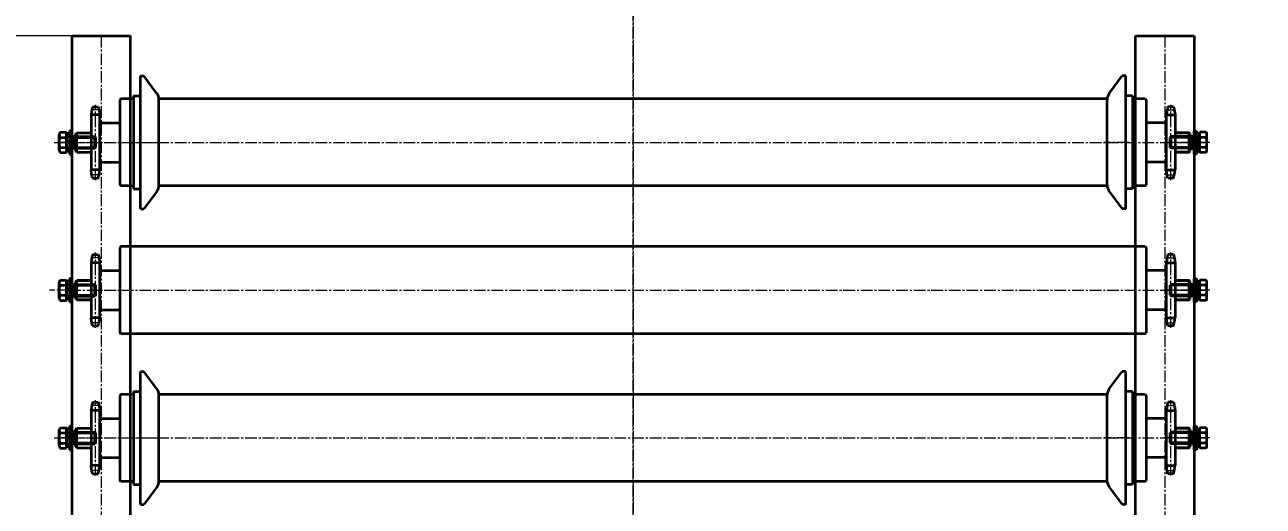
# Model space of a CAD drawing. Header units: millimetres. Extents: x -67280 to 67280, y -47520 to 47520.
# Drawn here: x -47870 to -46603, y -13911 to -13419 of the extents above; entities that cross this region are included whole.
import ezdxf

# ---------------------------------------------------------------- set-up
doc = ezdxf.new("R2010")
doc.units = ezdxf.units.MM
doc.linetypes.add('点画线', pattern=[18, 12, -2, 2, -2])
doc.layers.get('0').update_dxf_attribs({"lineweight": 35})
for name, color, linetype, lineweight in [('EB0', 7, 'Continuous', 35), ('EB0_1', 7, 'Continuous', 35), ('中心线层', 1, '点画线', 18), ('尺寸线层', 4, 'Continuous', 18), ('粗实线层', 7, 'Continuous', 35)]:
    doc.layers.add(name, color=color, linetype=linetype, lineweight=lineweight)
doc.styles.add('标准', font='', dxfattribs={"width": 0.667})
doc.styles.get('标准').set_extended_font_data('宋体')
doc.dimstyles.new('标准', dxfattribs={"dimscale": 160, "dimtxt": 2, "dimasz": 1, "dimexe": 1, "dimexo": 0, "dimgap": 1, "dimtad": 1, "dimdec": 1, "dimdsep": 46, "dimtxsty": '标准', "dimblk": '_CAXARROW', "dimcen": 0, "dimdle": 2, "dimaunit": 1, "dimadec": 0, "dimazin": 2, "dimtfac": 0.707107, "dimtdec": 3, "dimtmove": 0, "dimatfit": 3, "dimfxl": 0, "dimfrac": 2, "dimtolj": 1, "dimarcsym": 0})

# ---------------------------------------------------------------- blocks, each defined once
blk = doc.blocks.new('*X501')
at = {"layer": '尺寸线层', "linetype": 'Continuous', "lineweight": 18}
for points in [[(-51183.3, -8857.3), (-51163.3, -9017.3), (-51203.3, -9017.3)], [(-51183.3, -14032.3), (-51163.3, -13872.3), (-51203.3, -13872.3)]]:
    blk.add_hatch(color=0, dxfattribs=at).paths.add_polyline_path(points, flags=0)
at = {"layer": '尺寸线层', "color": 0}
for p, q in [((-50396.4, -8857.3), (-51343.3, -8857.3)), ((-46008, -14032.3), (-51343.3, -14032.3))]:
    blk.add_line(p, q, dxfattribs=at)
at = {"layer": '尺寸线层', "color": 0, "linetype": 'Continuous', "lineweight": 18}
blk.add_line((-51183.3, -8857.3), (-51183.3, -14032.3), dxfattribs=at)
at = {"layer": '尺寸线层', "color": 0, "insert": (-51503.3, -11444.8), "char_height": 320, "width": 1231.786, "attachment_point": 5, "rotation": 90, "line_spacing_factor": 1.15057, "style": '标准'}
blk.add_mtext('\\T1.1;5175', dxfattribs=at)
blk = doc.blocks.new('_CAXARROW')
blk.add_hatch(color=0).paths.add_polyline_path([(0, 0), (-1, 0.125), (-1, -0.125)], flags=0)
blk = doc.blocks.new('*X1348')
at = {"layer": 'EB0', "linetype": '点画线', "lineweight": 18}
for p, q in [((-545.5, 1104.2), (-554.4, 1104.2)), ((-545.5, 1104.2), (-554.4, 1104.2)), ((-550, 1032.5), (-550, 1109.5)), ((-550, 1032.5), (-550, 1109.5)), ((545.6, 1104.2), (554.5, 1104.2)), ((545.6, 1104.2), (554.5, 1104.2)), ((550, 1032.5), (550, 1109.5)), ((550, 1032.5), (550, 1109.5)), ((-592.1, 1071), (-548.6, 1071)), ((-592.1, 1071), (-548.6, 1071)), ((-575.5, 1071), (-584.6, 1071)), ((-575.5, 1071), (-584.6, 1071)), ((-576.9, 1071), (588.1, 1071)), ((-576.9, 1071), (588.1, 1071)), ((-507, 1071), (-482, 1071)), ((-507, 1071), (-482, 1071)), ((507, 1071), (482, 1071)), ((507, 1071), (482, 1071)), ((590.1, 1071), (546.6, 1071)), ((590.1, 1071), (546.6, 1071)), ((573.5, 1071), (582.6, 1071)), ((573.5, 1071), (582.6, 1071)), ((-545.5, 1037.8), (-554.4, 1037.8)), ((-545.5, 1037.8), (-554.4, 1037.8)), ((545.6, 1037.8), (554.5, 1037.8)), ((545.6, 1037.8), (554.5, 1037.8)), ((-545.5, 953.2), (-554.4, 953.2)), ((-550, 881.5), (-550, 958.5)), ((545.6, 953.2), (554.5, 953.2)), ((550, 881.5), (550, 958.5)), ((-573.5, 920), (-597, 920)), ((-576.9, 920), (588.1, 920)), ((590.1, 920), (546.6, 920)), ((573.5, 920), (582.6, 920)), ((-545.5, 886.8), (-554.4, 886.8)), ((545.6, 886.8), (554.5, 886.8)), ((-545.5, 802.2), (-554.4, 802.2)), ((-550, 730.5), (-550, 807.5)), ((545.6, 802.2), (554.5, 802.2)), ((550, 730.5), (550, 807.5)), ((-592.1, 769), (-548.6, 769)), ((-575.5, 769), (-584.6, 769)), ((-576.9, 769), (588.1, 769)), ((-507, 769), (-482, 769)), ((507, 769), (482, 769)), ((590.1, 769), (546.6, 769)), ((573.5, 769), (582.6, 769)), ((-545.5, 735.8), (-554.4, 735.8)), ((545.6, 735.8), (554.5, 735.8))]:
    blk.add_line(p, q, dxfattribs=at)
at = {"layer": 'EB0'}
for p, q in [((-587.1, 1063.2), (-587.1, 1078.8)), ((-587.1, 1063.2), (-587.1, 1078.8)), ((-586.3, 1081.4), (-579.6, 1081.4)), ((-586.3, 1081.4), (-579.6, 1081.4)), ((-579.6, 1060.6), (-579.6, 1081.4)), ((-579.6, 1060.6), (-579.6, 1081.4)), ((-579.6, 1080.2), (-579.6, 1061.8)), ((-576.5, 1080.2), (-579.6, 1080.2)), ((-579.6, 1080.2), (-579.6, 1061.8)), ((-576.5, 1080.2), (-579.6, 1080.2)), ((-579.6, 1065), (-579.6, 1077)), ((-579.6, 1077), (-550.5, 1077)), ((-579.6, 1065), (-579.6, 1077)), ((-579.6, 1077), (-550.5, 1077)), ((-576.5, 1083), (-576.5, 1059)), ((-574, 1083), (-576.5, 1083)), ((-576.5, 1083), (-576.5, 1059)), ((-574, 1083), (-576.5, 1083)), ((-576.5, 1080.2), (-576.5, 1061.8)), ((-576.5, 1080.2), (-576.5, 1061.8)), ((-574, 1077.5), (-576.5, 1077.5)), ((-574, 1077.5), (-576.5, 1077.5)), ((-574, 1059), (-574, 1083)), ((-574, 1059), (-574, 1083)), ((-570, 1077.1), (-574, 1077.1)), ((-570, 1077.1), (-574, 1077.1)), ((-571.6, 1065), (-571.6, 1077)), ((-571.6, 1065), (-571.6, 1077)), ((-549.6, 1076.1), (-550.5, 1077)), ((-550.5, 1065), (-550.5, 1077)), ((-549.6, 1076.1), (-550.5, 1077)), ((-550.5, 1065), (-550.5, 1077)), ((549.6, 1076.1), (550.5, 1077)), ((549.6, 1076.1), (550.5, 1077)), ((579.6, 1077), (550.5, 1077)), ((550.5, 1065), (550.5, 1077)), ((579.6, 1077), (550.5, 1077)), ((550.5, 1065), (550.5, 1077)), ((570, 1077.1), (574, 1077.1)), ((570, 1077.1), (574, 1077.1)), ((571.6, 1065), (571.6, 1077)), ((571.6, 1065), (571.6, 1077)), ((574, 1059), (574, 1083)), ((574, 1083), (576.5, 1083)), ((574, 1059), (574, 1083)), ((574, 1083), (576.5, 1083)), ((574, 1077.5), (576.5, 1077.5)), ((574, 1077.5), (576.5, 1077.5)), ((576.5, 1083), (576.5, 1059)), ((576.5, 1083), (576.5, 1059)), ((576.5, 1080.2), (576.5, 1061.8)), ((576.5, 1080.2), (579.6, 1080.2)), ((576.5, 1080.2), (576.5, 1061.8)), ((576.5, 1080.2), (579.6, 1080.2)), ((579.6, 1060.6), (579.6, 1081.4)), ((586.3, 1081.4), (579.6, 1081.4)), ((579.6, 1060.6), (579.6, 1081.4)), ((586.3, 1081.4), (579.6, 1081.4)), ((579.6, 1080.2), (579.6, 1061.8)), ((579.6, 1080.2), (579.6, 1061.8)), ((579.6, 1065), (579.6, 1077)), ((579.6, 1065), (579.6, 1077)), ((587.1, 1063.2), (587.1, 1078.8)), ((587.1, 1063.2), (587.1, 1078.8)), ((-586.3, 1076.2), (-579.6, 1076.2)), ((-586.3, 1076.2), (-579.6, 1076.2)), ((-586.3, 1065.8), (-579.6, 1065.8)), ((-586.3, 1065.8), (-579.6, 1065.8)), ((-576.5, 1071.8), (-579.6, 1072.6)), ((-576.5, 1071.8), (-579.6, 1072.6)), ((-576.9, 1070.3), (-579.6, 1071)), ((-576.9, 1070.3), (-579.6, 1071)), ((-579.6, 1065), (-550.5, 1065)), ((-579.6, 1065), (-550.5, 1065)), ((-576.5, 1070.2), (-576.9, 1070.3)), ((-576.5, 1070.2), (-576.9, 1070.3)), ((-576.5, 1064.5), (-574, 1064.5)), ((-576.5, 1064.5), (-574, 1064.5)), ((-570, 1064.9), (-574, 1064.9)), ((-570, 1064.9), (-574, 1064.9)), ((-571.6, 1076.1), (-549.6, 1076.1)), ((-571.6, 1076.1), (-549.6, 1076.1)), ((-571.6, 1065.9), (-549.6, 1065.9)), ((-571.6, 1065.9), (-549.6, 1065.9)), ((-549.6, 1065.9), (-550.5, 1065)), ((-549.6, 1065.9), (-550.5, 1065)), ((-549.6, 1065.9), (-549.6, 1076.1)), ((-549.6, 1065.9), (-549.6, 1076.1)), ((549.6, 1065.9), (549.6, 1076.1)), ((571.6, 1076.1), (549.6, 1076.1)), ((549.6, 1065.9), (549.6, 1076.1)), ((571.6, 1076.1), (549.6, 1076.1)), ((549.6, 1065.9), (550.5, 1065)), ((571.6, 1065.9), (549.6, 1065.9)), ((549.6, 1065.9), (550.5, 1065)), ((571.6, 1065.9), (549.6, 1065.9)), ((579.6, 1065), (550.5, 1065)), ((579.6, 1065), (550.5, 1065)), ((570, 1064.9), (574, 1064.9)), ((570, 1064.9), (574, 1064.9)), ((576.5, 1064.5), (574, 1064.5)), ((576.5, 1064.5), (574, 1064.5)), ((576.5, 1071.8), (579.6, 1072.6)), ((576.5, 1071.8), (579.6, 1072.6)), ((576.5, 1070.2), (576.9, 1070.3)), ((576.5, 1070.2), (576.9, 1070.3)), ((576.9, 1070.3), (579.6, 1071)), ((576.9, 1070.3), (579.6, 1071)), ((586.3, 1076.2), (579.6, 1076.2)), ((586.3, 1076.2), (579.6, 1076.2)), ((586.3, 1065.8), (579.6, 1065.8)), ((586.3, 1065.8), (579.6, 1065.8)), ((-586.3, 1060.6), (-579.6, 1060.6)), ((-586.3, 1060.6), (-579.6, 1060.6)), ((-576.5, 1061.8), (-579.6, 1061.8)), ((-576.5, 1061.8), (-579.6, 1061.8)), ((-576.5, 1059), (-574, 1059)), ((-576.5, 1059), (-574, 1059)), ((576.5, 1059), (574, 1059)), ((576.5, 1059), (574, 1059)), ((576.5, 1061.8), (579.6, 1061.8)), ((576.5, 1061.8), (579.6, 1061.8)), ((586.3, 1060.6), (579.6, 1060.6)), ((586.3, 1060.6), (579.6, 1060.6)), ((-587.1, 912.2), (-587.1, 927.8)), ((-586.3, 930.4), (-579.6, 930.4)), ((-586.3, 925.2), (-579.6, 925.2)), ((-579.6, 909.6), (-579.6, 930.4)), ((-579.6, 929.2), (-579.6, 910.8)), ((-576.5, 929.2), (-579.6, 929.2)), ((-579.6, 914), (-579.6, 926)), ((-579.6, 926), (-550.5, 926)), ((-576.5, 932), (-576.5, 908)), ((-574, 932), (-576.5, 932)), ((-576.5, 929.2), (-576.5, 910.8)), ((-574, 926.5), (-576.5, 926.5)), ((-574, 908), (-574, 932)), ((-571.6, 914), (-571.6, 926)), ((-571.6, 925.1), (-549.6, 925.1)), ((-549.6, 925.1), (-550.5, 926)), ((-550.5, 914), (-550.5, 926)), ((-549.6, 914.9), (-549.6, 925.1)), ((549.6, 925.1), (550.5, 926)), ((549.6, 914.9), (549.6, 925.1)), ((571.6, 925.1), (549.6, 925.1)), ((579.6, 926), (550.5, 926)), ((550.5, 914), (550.5, 926)), ((571.6, 914), (571.6, 926)), ((574, 908), (574, 932)), ((574, 932), (576.5, 932)), ((574, 926.5), (576.5, 926.5)), ((576.5, 932), (576.5, 908)), ((576.5, 929.2), (576.5, 910.8)), ((576.5, 929.2), (579.6, 929.2)), ((579.6, 909.6), (579.6, 930.4)), ((586.3, 930.4), (579.6, 930.4)), ((579.6, 929.2), (579.6, 910.8)), ((579.6, 914), (579.6, 926)), ((586.3, 925.2), (579.6, 925.2)), ((587.1, 912.2), (587.1, 927.8)), ((-586.3, 914.8), (-579.6, 914.8)), ((-576.5, 920.8), (-579.6, 921.6)), ((-576.9, 919.3), (-579.6, 920)), ((-579.6, 914), (-550.5, 914)), ((-576.5, 919.2), (-576.9, 919.3)), ((-576.5, 913.5), (-574, 913.5)), ((-571.6, 914.9), (-549.6, 914.9)), ((-549.6, 914.9), (-550.5, 914)), ((549.6, 914.9), (550.5, 914)), ((571.6, 914.9), (549.6, 914.9)), ((579.6, 914), (550.5, 914)), ((576.5, 913.5), (574, 913.5)), ((576.5, 920.8), (579.6, 921.6)), ((576.5, 919.2), (576.9, 919.3)), ((576.9, 919.3), (579.6, 920)), ((586.3, 914.8), (579.6, 914.8)), ((-586.3, 909.6), (-579.6, 909.6)), ((-576.5, 910.8), (-579.6, 910.8)), ((-576.5, 908), (-574, 908)), ((576.5, 908), (574, 908)), ((576.5, 910.8), (579.6, 910.8)), ((586.3, 909.6), (579.6, 909.6)), ((-587.1, 761.2), (-587.1, 776.8)), ((-586.3, 779.4), (-579.6, 779.4)), ((-586.3, 774.2), (-579.6, 774.2)), ((-579.6, 758.6), (-579.6, 779.4)), ((-579.6, 778.2), (-579.6, 759.8)), ((-576.5, 778.2), (-579.6, 778.2)), ((-579.6, 763), (-579.6, 775)), ((-579.6, 775), (-550.5, 775)), ((-576.5, 781), (-576.5, 757)), ((-574, 781), (-576.5, 781)), ((-576.5, 778.2), (-576.5, 759.8)), ((-574, 775.5), (-576.5, 775.5)), ((-574, 757), (-574, 781)), ((-570, 775.1), (-574, 775.1)), ((-571.6, 763), (-571.6, 775)), ((-571.6, 774.1), (-549.6, 774.1)), ((-549.6, 774.1), (-550.5, 775)), ((-550.5, 763), (-550.5, 775)), ((-549.6, 763.9), (-549.6, 774.1)), ((549.6, 774.1), (550.5, 775)), ((549.6, 763.9), (549.6, 774.1)), ((571.6, 774.1), (549.6, 774.1)), ((579.6, 775), (550.5, 775)), ((550.5, 763), (550.5, 775)), ((570, 775.1), (574, 775.1)), ((571.6, 763), (571.6, 775)), ((574, 757), (574, 781)), ((574, 781), (576.5, 781)), ((574, 775.5), (576.5, 775.5)), ((576.5, 781), (576.5, 757)), ((576.5, 778.2), (576.5, 759.8)), ((576.5, 778.2), (579.6, 778.2)), ((579.6, 758.6), (579.6, 779.4)), ((586.3, 779.4), (579.6, 779.4)), ((579.6, 778.2), (579.6, 759.8)), ((579.6, 763), (579.6, 775)), ((586.3, 774.2), (579.6, 774.2)), ((587.1, 761.2), (587.1, 776.8)), ((-586.3, 763.8), (-579.6, 763.8)), ((-576.5, 769.8), (-579.6, 770.6)), ((-576.9, 768.3), (-579.6, 769)), ((-579.6, 763), (-550.5, 763)), ((-576.5, 768.2), (-576.9, 768.3)), ((-576.5, 762.5), (-574, 762.5)), ((-570, 762.9), (-574, 762.9)), ((-571.6, 763.9), (-549.6, 763.9)), ((-549.6, 763.9), (-550.5, 763)), ((549.6, 763.9), (550.5, 763)), ((571.6, 763.9), (549.6, 763.9)), ((579.6, 763), (550.5, 763)), ((570, 762.9), (574, 762.9)), ((576.5, 762.5), (574, 762.5)), ((576.5, 769.8), (579.6, 770.6)), ((576.5, 768.2), (576.9, 768.3)), ((576.9, 768.3), (579.6, 769)), ((586.3, 763.8), (579.6, 763.8)), ((-586.3, 758.6), (-579.6, 758.6)), ((-576.5, 759.8), (-579.6, 759.8)), ((-576.5, 757), (-574, 757)), ((576.5, 757), (574, 757)), ((576.5, 759.8), (579.6, 759.8)), ((586.3, 758.6), (579.6, 758.6))]:
    blk.add_line(p, q, dxfattribs=at)
at = {"layer": 'EB0', "linetype": 'Continuous', "lineweight": 18}
for p, q in [((-576.5, 1079), (-574, 1081.5)), ((-576.5, 1079), (-574, 1081.5)), ((574, 1081.3), (575.7, 1083)), ((574, 1081.3), (575.7, 1083)), ((574.4, 1077.5), (576.5, 1079.6)), ((574.4, 1077.5), (576.5, 1079.6)), ((-576.5, 1062), (-574, 1064.5)), ((-576.5, 1062), (-574, 1064.5)), ((-575.3, 1059), (-574, 1060.3)), ((-575.3, 1059), (-574, 1060.3)), ((574, 1060.1), (576.5, 1062.6)), ((574, 1060.1), (576.5, 1062.6)), ((-574, 930.2), (-576.5, 927.7)), ((574, 930.2), (576.5, 927.7)), ((-574, 913.2), (-576.5, 910.7)), ((574, 913.2), (576.5, 910.7)), ((-574, 909), (-575, 908)), ((574, 909), (575, 908)), ((-576.5, 777), (-574, 779.5)), ((574, 779.3), (575.7, 781)), ((574.4, 775.5), (576.5, 777.6)), ((-576.5, 760), (-574, 762.5)), ((574, 758.1), (576.5, 760.6)), ((-575.3, 757), (-574, 758.3))]:
    blk.add_line(p, q, dxfattribs=at)
at = {"layer": 'EB0', "color": 1, "linetype": '点画线', "lineweight": 18}
for p, q in [((-573, 1071), (-581.5, 1071)), ((-573, 1071), (-581.5, 1071)), ((571, 1071), (579.5, 1071)), ((571, 1071), (579.5, 1071)), ((-571, 920), (-579.5, 920)), ((571, 920), (579.5, 920)), ((-573, 769), (-581.5, 769)), ((571, 769), (579.5, 769))]:
    blk.add_line(p, q, dxfattribs=at)
at = {"layer": 'EB0'}
for centre, radius, start, end in [((-582.3, 1078.8), 4.79, 147.1328, 212.8672), ((-582.3, 1078.8), 4.79, 147.1328, 212.8672), ((582.3, 1078.8), 4.79, 327.1328, 32.8672), ((582.3, 1078.8), 4.79, 327.1328, 32.8672), ((-569.1, 1071), 18, 163.2213, 196.7787), ((-569.1, 1071), 18, 163.2213, 196.7787), ((-582.3, 1063.2), 4.79, 147.1328, 212.8672), ((-582.3, 1063.2), 4.79, 147.1328, 212.8672), ((569.1, 1071), 18, 343.2213, 16.7787), ((569.1, 1071), 18, 343.2213, 16.7787), ((582.3, 1063.2), 4.79, 327.1328, 32.8672), ((582.3, 1063.2), 4.79, 327.1328, 32.8672), ((-582.3, 927.8), 4.79, 147.1328, 212.8672), ((-569.1, 920), 18, 163.2213, 196.7787), ((582.3, 927.8), 4.79, 327.1328, 32.8672), ((569.1, 920), 18, 343.2213, 16.7787), ((-582.3, 912.2), 4.79, 147.1328, 212.8672), ((582.3, 912.2), 4.79, 327.1328, 32.8672), ((-582.3, 776.8), 4.79, 147.1328, 212.8672), ((-569.1, 769), 18, 163.2213, 196.7787), ((582.3, 776.8), 4.79, 327.1328, 32.8672), ((569.1, 769), 18, 343.2213, 16.7787), ((-582.3, 761.2), 4.79, 147.1328, 212.8672), ((582.3, 761.2), 4.79, 327.1328, 32.8672)]:
    blk.add_arc(centre, radius, start, end, dxfattribs=at)
at = {"layer": 'EB0_1'}
for p, q in [((-574, 1180), (-574, -1470)), ((-574, 1180), (-514, 1180)), ((-514, -1470), (-514, 1180)), ((514, -1470), (514, 1180)), ((514, 1180), (574, 1180)), ((574, 1180), (574, -1470))]:
    blk.add_line(p, q, dxfattribs=at)
at = {"layer": 'EB0_1', "linetype": 'Continuous', "lineweight": 35}
for p, q in [((554.5, 1061), (569, 1061)), ((554.5, 1061), (569, 1061)), ((554.5, 759), (569, 759))]:
    blk.add_line(p, q, dxfattribs=at)
at = {"layer": '中心线层'}
blk.add_line((0, 1280), (0, -1473), dxfattribs=at)
at = {"layer": '中心线层', "linetype": '点画线', "lineweight": 18}
for p, q in [((-544, 1180), (-544, -1470)), ((544, 1180), (544, -1470))]:
    blk.add_line(p, q, dxfattribs=at)
at = {"layer": '粗实线层', "linetype": 'Continuous', "lineweight": 35}
for p, q in [((-504, 1139), (-500.3, 1139)), ((-504, 1003), (-504, 1139)), ((-504, 1139), (-500.3, 1139)), ((-504, 1003), (-504, 1139)), ((-487.1, 1121.2), (-500.3, 1139)), ((-487.1, 1121.2), (-500.3, 1139)), ((487.1, 1121.2), (500.3, 1139)), ((487.1, 1121.2), (500.3, 1139)), ((504, 1139), (500.3, 1139)), ((504, 1139), (500.3, 1139)), ((504, 1003), (504, 1139)), ((504, 1003), (504, 1139)), ((-524, 1115.5), (-525, 1114.5)), ((-524, 1115.5), (-525, 1114.5)), ((-511, 1115.5), (-524, 1115.5)), ((-511, 1115.5), (-524, 1115.5)), ((-511, 1118.5), (-504, 1118.5)), ((-511, 1118.5), (-511, 1023.5)), ((-511, 1118.5), (-504, 1118.5)), ((-511, 1118.5), (-511, 1023.5)), ((485, 1115.5), (-485, 1115.5)), ((485, 1115.5), (-485, 1115.5)), ((511, 1118.5), (504, 1118.5)), ((511, 1118.5), (504, 1118.5)), ((511, 1118.5), (511, 1023.5)), ((511, 1118.5), (511, 1023.5)), ((524, 1115.5), (511, 1115.5)), ((524, 1115.5), (511, 1115.5)), ((524, 1115.5), (525, 1114.5)), ((524, 1115.5), (525, 1114.5)), ((-552.9, 1107.5), (-547.1, 1107.5)), ((-552.9, 1107.5), (-547.1, 1107.5)), ((-525, 1114.5), (-525, 1027.5)), ((-525, 1114.5), (-525, 1027.5)), ((-485, 1027.3), (-485, 1114.7)), ((-485, 1027.3), (-485, 1114.7)), ((485, 1027.3), (485, 1114.7)), ((485, 1027.3), (485, 1114.7)), ((525, 1114.5), (525, 1027.5)), ((525, 1114.5), (525, 1027.5)), ((552.9, 1107.5), (547.1, 1107.5)), ((552.9, 1107.5), (547.1, 1107.5)), ((-545.5, 1099.1), (-554.4, 1099.1)), ((-554.4, 1099.1), (-554.4, 1042.9)), ((-545.5, 1099.1), (-554.4, 1099.1)), ((-554.4, 1099.1), (-554.4, 1042.9)), ((-545.5, 1042.9), (-545.5, 1099.1)), ((-545.5, 1042.9), (-545.5, 1099.1)), ((-545.5, 1091), (-525, 1091)), ((-545.5, 1091), (-525, 1091)), ((545.6, 1091), (525, 1091)), ((545.6, 1091), (525, 1091)), ((545.6, 1099.1), (554.5, 1099.1)), ((545.6, 1042.9), (545.6, 1099.1)), ((545.6, 1099.1), (554.5, 1099.1)), ((545.6, 1042.9), (545.6, 1099.1)), ((554.5, 1099.1), (554.5, 1042.9)), ((554.5, 1099.1), (554.5, 1042.9)), ((-570, 1080), (-569, 1081)), ((-570, 1080), (-569, 1081)), ((-570, 1062), (-570, 1080)), ((-570, 1062), (-570, 1080)), ((-569, 1061), (-569, 1081)), ((-569, 1081), (-554.4, 1081)), ((-569, 1061), (-569, 1081)), ((-569, 1081), (-554.4, 1081)), ((554.5, 1081), (569, 1081)), ((569, 1081), (554.5, 1081)), ((554.5, 1081), (569, 1081)), ((569, 1081), (554.5, 1081)), ((570, 1080), (569, 1081)), ((569, 1061), (569, 1081)), ((570, 1080), (569, 1081)), ((569, 1061), (569, 1081)), ((570, 1062), (570, 1080)), ((570, 1062), (570, 1080)), ((-569, 1061), (-570, 1062)), ((-569, 1061), (-570, 1062)), ((-569, 1061), (-554.4, 1061)), ((-569, 1061), (-554.4, 1061)), ((569, 1061), (554.5, 1061)), ((569, 1061), (554.5, 1061)), ((569, 1061), (570, 1062)), ((569, 1061), (570, 1062)), ((-545.5, 1042.9), (-554.4, 1042.9)), ((-545.5, 1042.9), (-554.4, 1042.9)), ((-545.5, 1051), (-525, 1051)), ((-545.5, 1051), (-525, 1051)), ((545.6, 1051), (525, 1051)), ((545.6, 1051), (525, 1051)), ((545.6, 1042.9), (554.5, 1042.9)), ((545.6, 1042.9), (554.5, 1042.9)), ((-552.9, 1034.5), (-547.1, 1034.5)), ((-552.9, 1034.5), (-547.1, 1034.5)), ((-524, 1026.5), (-525, 1027.5)), ((-524, 1026.5), (-525, 1027.5)), ((-511, 1026.5), (-524, 1026.5)), ((-511, 1026.5), (-524, 1026.5)), ((485, 1026.5), (-485, 1026.5)), ((485, 1026.5), (-485, 1026.5)), ((524, 1026.5), (511, 1026.5)), ((524, 1026.5), (511, 1026.5)), ((524, 1026.5), (525, 1027.5)), ((524, 1026.5), (525, 1027.5)), ((552.9, 1034.5), (547.1, 1034.5)), ((552.9, 1034.5), (547.1, 1034.5)), ((-511, 1023.5), (-504, 1023.5)), ((-511, 1023.5), (-504, 1023.5)), ((-487.1, 1020.8), (-500.3, 1003)), ((-487.1, 1020.8), (-500.3, 1003)), ((487.1, 1020.8), (500.3, 1003)), ((487.1, 1020.8), (500.3, 1003)), ((511, 1023.5), (504, 1023.5)), ((511, 1023.5), (504, 1023.5)), ((-504, 1003), (-500.3, 1003)), ((-504, 1003), (-500.3, 1003)), ((504, 1003), (500.3, 1003)), ((504, 1003), (500.3, 1003)), ((-524, 964.5), (-525, 963.5)), ((-525, 963.5), (-525, 876.5)), ((524, 964.5), (-524, 964.5)), ((524, 964.5), (525, 963.5)), ((525, 963.5), (525, 876.5)), ((-552.9, 956.5), (-547.1, 956.5)), ((552.9, 956.5), (547.1, 956.5)), ((-554.4, 948.1), (-554.4, 891.9)), ((-545.5, 948.1), (-554.4, 948.1)), ((-545.5, 891.9), (-545.5, 948.1)), ((-545.5, 940), (-525, 940)), ((545.6, 940), (525, 940)), ((545.6, 948.1), (554.5, 948.1)), ((545.6, 891.9), (545.6, 948.1)), ((554.5, 948.1), (554.5, 891.9)), ((-570, 929), (-569, 930)), ((-570, 911), (-570, 929)), ((-569, 910), (-569, 930)), ((-554.4, 930), (-569, 930)), ((-569, 930), (-554.4, 930)), ((554.5, 930), (569, 930)), ((569, 930), (554.5, 930)), ((570, 929), (569, 930)), ((569, 910), (569, 930)), ((570, 911), (570, 929)), ((-569, 910), (-570, 911)), ((-554.4, 910), (-569, 910)), ((-569, 910), (-554.4, 910)), ((-545.5, 900), (-525, 900)), ((545.6, 900), (525, 900)), ((554.5, 910), (569, 910)), ((569, 910), (554.5, 910)), ((569, 910), (570, 911)), ((-545.5, 891.9), (-554.4, 891.9)), ((545.6, 891.9), (554.5, 891.9)), ((-552.9, 883.5), (-547.1, 883.5)), ((-524, 875.5), (-525, 876.5)), ((524, 875.5), (-524, 875.5)), ((524, 875.5), (525, 876.5)), ((552.9, 883.5), (547.1, 883.5)), ((-504, 837), (-500.3, 837)), ((-504, 701), (-504, 837)), ((-487.1, 819.2), (-500.3, 837)), ((487.1, 819.2), (500.3, 837)), ((504, 837), (500.3, 837)), ((504, 701), (504, 837)), ((-524, 813.5), (-525, 812.5)), ((-525, 812.5), (-525, 725.5)), ((-511, 813.5), (-524, 813.5)), ((-511, 816.5), (-504, 816.5)), ((-511, 816.5), (-511, 721.5)), ((485, 813.5), (-485, 813.5)), ((-485, 725.3), (-485, 812.7)), ((485, 725.3), (485, 812.7)), ((511, 816.5), (504, 816.5)), ((511, 816.5), (511, 721.5)), ((524, 813.5), (511, 813.5)), ((524, 813.5), (525, 812.5)), ((525, 812.5), (525, 725.5)), ((-552.9, 805.5), (-547.1, 805.5)), ((552.9, 805.5), (547.1, 805.5)), ((-545.5, 797.1), (-554.4, 797.1)), ((-554.4, 797.1), (-554.4, 740.9)), ((-545.5, 740.9), (-545.5, 797.1)), ((-545.5, 789), (-525, 789)), ((545.6, 789), (525, 789)), ((545.6, 797.1), (554.5, 797.1)), ((545.6, 740.9), (545.6, 797.1)), ((554.5, 797.1), (554.5, 740.9)), ((-570, 778), (-569, 779)), ((-570, 760), (-570, 778)), ((-569, 759), (-569, 779)), ((-569, 779), (-554.4, 779)), ((554.5, 779), (569, 779)), ((569, 779), (554.5, 779)), ((570, 778), (569, 779)), ((569, 759), (569, 779)), ((570, 760), (570, 778)), ((-569, 759), (-570, 760)), ((-569, 759), (-554.4, 759)), ((-545.5, 749), (-525, 749)), ((545.6, 749), (525, 749)), ((569, 759), (554.5, 759)), ((569, 759), (570, 760)), ((-545.5, 740.9), (-554.4, 740.9)), ((545.6, 740.9), (554.5, 740.9)), ((-552.9, 732.5), (-547.1, 732.5)), ((-524, 724.5), (-525, 725.5)), ((-511, 724.5), (-524, 724.5)), ((485, 724.5), (-485, 724.5)), ((524, 724.5), (511, 724.5)), ((524, 724.5), (525, 725.5)), ((552.9, 732.5), (547.1, 732.5)), ((-511, 721.5), (-504, 721.5)), ((-487.1, 718.8), (-500.3, 701)), ((487.1, 718.8), (500.3, 701)), ((511, 721.5), (504, 721.5)), ((-504, 701), (-500.3, 701)), ((504, 701), (500.3, 701))]:
    blk.add_line(p, q, dxfattribs=at)
for centre, start, end in [((-496, 1114.7), 0, 36.4128), ((-496, 1114.7), 0, 36.4128), ((496, 1114.7), 143.5872, 180), ((496, 1114.7), 143.5872, 180), ((-496, 1027.3), 323.5872, 0), ((-496, 1027.3), 323.5872, 0), ((496, 1027.3), 180, 216.4128), ((496, 1027.3), 180, 216.4128), ((-496, 812.7), 0, 36.4128), ((496, 812.7), 143.5872, 180), ((-496, 725.3), 323.5872, 0), ((496, 725.3), 180, 216.4128)]:
    blk.add_arc(centre, 11, start, end, dxfattribs=at)
for points, knots in [([(-552.9, 1107.5), (-553.2, 1106.4), (-553.9, 1103.6), (-554.2, 1100.8), (-554.4, 1099.1)], [0, 0, 0, 0, 3646.358302, 9112.911476, 9112.911476, 9112.911476, 9112.911476]), ([(-552.9, 1107.5), (-553.2, 1106.4), (-553.9, 1103.6), (-554.2, 1100.8), (-554.4, 1099.1)], [0, 0, 0, 0, 3646.358302, 9112.911476, 9112.911476, 9112.911476, 9112.911476]), ([(-547.1, 1107.5), (-546.8, 1106.4), (-546.1, 1103.6), (-545.8, 1100.8), (-545.5, 1099.1)], [0, 0, 0, 0, 3632.232901, 9077.609534, 9077.609534, 9077.609534, 9077.609534]), ([(-547.1, 1107.5), (-546.8, 1106.4), (-546.1, 1103.6), (-545.8, 1100.8), (-545.5, 1099.1)], [0, 0, 0, 0, 3632.232901, 9077.609534, 9077.609534, 9077.609534, 9077.609534]), ([(547.1, 1107.5), (546.8, 1106.4), (546.1, 1103.6), (545.8, 1100.8), (545.6, 1099.1)], [0, 0, 0, 0, 2379.434315, 5946.638394, 5946.638394, 5946.638394, 5946.638394]), ([(547.1, 1107.5), (546.8, 1106.4), (546.1, 1103.6), (545.8, 1100.8), (545.6, 1099.1)], [0, 0, 0, 0, 2379.434315, 5946.638394, 5946.638394, 5946.638394, 5946.638394]), ([(552.9, 1107.5), (553.2, 1106.4), (553.9, 1103.6), (554.2, 1100.8), (554.5, 1099.1)], [0, 0, 0, 0, 2378.736688, 5944.894898, 5944.894898, 5944.894898, 5944.894898]), ([(552.9, 1107.5), (553.2, 1106.4), (553.9, 1103.6), (554.2, 1100.8), (554.5, 1099.1)], [0, 0, 0, 0, 2378.736688, 5944.894898, 5944.894898, 5944.894898, 5944.894898]), ([(-552.9, 1034.5), (-553.2, 1035.6), (-553.9, 1038.4), (-554.2, 1041.2), (-554.4, 1042.9)], [0, 0, 0, 0, 3491.009096, 8724.665603, 8724.665603, 8724.665603, 8724.665603]), ([(-552.9, 1034.5), (-553.2, 1035.6), (-553.9, 1038.4), (-554.2, 1041.2), (-554.4, 1042.9)], [0, 0, 0, 0, 3491.009096, 8724.665603, 8724.665603, 8724.665603, 8724.665603]), ([(-547.1, 1034.5), (-546.8, 1035.6), (-546.1, 1038.4), (-545.8, 1041.2), (-545.5, 1042.9)], [0, 0, 0, 0, 3476.710675, 8688.931254, 8688.931254, 8688.931254, 8688.931254]), ([(-547.1, 1034.5), (-546.8, 1035.6), (-546.1, 1038.4), (-545.8, 1041.2), (-545.5, 1042.9)], [0, 0, 0, 0, 3476.710675, 8688.931254, 8688.931254, 8688.931254, 8688.931254]), ([(547.1, 1034.5), (546.8, 1035.6), (546.1, 1038.4), (545.8, 1041.2), (545.6, 1042.9)], [0, 0, 0, 0, 2240.106747, 5598.433503, 5598.433503, 5598.433503, 5598.433503]), ([(547.1, 1034.5), (546.8, 1035.6), (546.1, 1038.4), (545.8, 1041.2), (545.6, 1042.9)], [0, 0, 0, 0, 2240.106747, 5598.433503, 5598.433503, 5598.433503, 5598.433503]), ([(552.9, 1034.5), (553.2, 1035.6), (553.9, 1038.4), (554.2, 1041.2), (554.5, 1042.9)], [0, 0, 0, 0, 2240.124501, 5598.477873, 5598.477873, 5598.477873, 5598.477873]), ([(552.9, 1034.5), (553.2, 1035.6), (553.9, 1038.4), (554.2, 1041.2), (554.5, 1042.9)], [0, 0, 0, 0, 2240.124501, 5598.477873, 5598.477873, 5598.477873, 5598.477873]), ([(-552.9, 956.5), (-553.2, 955.4), (-553.9, 952.6), (-554.2, 949.8), (-554.4, 948.1)], [0, 0, 0, 0, 3292.393771, 8228.289842, 8228.289842, 8228.289842, 8228.289842]), ([(-547.1, 956.5), (-546.8, 955.4), (-546.1, 952.6), (-545.8, 949.8), (-545.5, 948.1)], [0, 0, 0, 0, 3277.829316, 8191.890624, 8191.890624, 8191.890624, 8191.890624]), ([(547.1, 956.5), (546.8, 955.4), (546.1, 952.6), (545.8, 949.8), (545.6, 948.1)], [0, 0, 0, 0, 2060.816952, 5150.355751, 5150.355751, 5150.355751, 5150.355751]), ([(552.9, 956.5), (553.2, 955.4), (553.9, 952.6), (554.2, 949.8), (554.5, 948.1)], [0, 0, 0, 0, 2061.842312, 5152.918313, 5152.918313, 5152.918313, 5152.918313]), ([(-552.9, 883.5), (-553.2, 884.6), (-553.9, 887.4), (-554.2, 890.2), (-554.4, 891.9)], [0, 0, 0, 0, 3139.314146, 7845.716064, 7845.716064, 7845.716064, 7845.716064]), ([(-547.1, 883.5), (-546.8, 884.6), (-546.1, 887.4), (-545.8, 890.2), (-545.5, 891.9)], [0, 0, 0, 0, 3124.544029, 7808.802861, 7808.802861, 7808.802861, 7808.802861]), ([(547.1, 883.5), (546.8, 884.6), (546.1, 887.4), (545.8, 890.2), (545.6, 891.9)], [0, 0, 0, 0, 1930.877029, 4825.612291, 4825.612291, 4825.612291, 4825.612291]), ([(552.9, 883.5), (553.2, 884.6), (553.9, 887.4), (554.2, 890.2), (554.5, 891.9)], [0, 0, 0, 0, 1932.846861, 4830.535258, 4830.535258, 4830.535258, 4830.535258]), ([(-552.9, 805.5), (-553.2, 804.4), (-553.9, 801.6), (-554.2, 798.8), (-554.4, 797.1)], [0, 0, 0, 0, 2944.378888, 7358.537461, 7358.537461, 7358.537461, 7358.537461]), ([(-547.1, 805.5), (-546.8, 804.4), (-546.1, 801.6), (-545.8, 798.8), (-545.5, 797.1)], [0, 0, 0, 0, 2929.294485, 7320.838797, 7320.838797, 7320.838797, 7320.838797]), ([(547.1, 805.5), (546.8, 804.4), (546.1, 801.6), (545.8, 798.8), (545.6, 797.1)], [0, 0, 0, 0, 1765.774945, 4412.992205, 4412.992205, 4412.992205, 4412.992205]), ([(552.9, 805.5), (553.2, 804.4), (553.9, 801.6), (554.2, 798.8), (554.5, 797.1)], [0, 0, 0, 0, 1769.081919, 4421.256934, 4421.256934, 4421.256934, 4421.256934]), ([(-552.9, 732.5), (-553.2, 733.6), (-553.9, 736.4), (-554.2, 739.2), (-554.4, 740.9)], [0, 0, 0, 0, 2794.487068, 6983.930586, 6983.930586, 6983.930586, 6983.930586]), ([(-547.1, 732.5), (-546.8, 733.6), (-546.1, 736.4), (-545.8, 739.2), (-545.5, 740.9)], [0, 0, 0, 0, 2779.157828, 6945.620033, 6945.620033, 6945.620033, 6945.620033]), ([(547.1, 732.5), (546.8, 733.6), (546.1, 736.4), (545.8, 739.2), (545.6, 740.9)], [0, 0, 0, 0, 1650.298938, 4124.396696, 4124.396696, 4124.396696, 4124.396696]), ([(552.9, 732.5), (553.2, 733.6), (553.9, 736.4), (554.2, 739.2), (554.5, 740.9)], [0, 0, 0, 0, 1654.833417, 4135.729182, 4135.729182, 4135.729182, 4135.729182])]:
    blk.add_open_spline(points, degree=3, knots=knots, dxfattribs=at)
blk = doc.blocks.new('*X1828')
at = {"layer": '尺寸线层', "linetype": 'Continuous', "lineweight": 18}
for points in [[(-48563, -13429.8), (-48543, -13589.8), (-48583, -13589.8)], [(-48563, -16079.8), (-48543, -15919.8), (-48583, -15919.8)]]:
    blk.add_hatch(color=0, dxfattribs=at).paths.add_polyline_path(points, flags=0)
at = {"layer": '尺寸线层', "color": 0}
for p, q in [((-47822, -13429.8), (-48723, -13429.8)), ((-47822, -16079.8), (-48723, -16079.8))]:
    blk.add_line(p, q, dxfattribs=at)
at = {"layer": '尺寸线层', "color": 0, "linetype": 'Continuous', "lineweight": 18}
blk.add_line((-48563, -13429.8), (-48563, -16079.8), dxfattribs=at)
at = {"layer": '尺寸线层', "color": 0, "insert": (-48883, -14754.8), "char_height": 320, "width": 1243.644, "attachment_point": 5, "rotation": 90, "line_spacing_factor": 1.15057, "style": '标准'}
blk.add_mtext('\\T1.1;2650', dxfattribs=at)

msp = doc.modelspace()

# ---------------------------------------------------------------- dimensions: what is measured, and where the dimension line sits
at = {"layer": '尺寸线层'}
dim = msp.add_linear_dim(base=(-51183.269, -14032.309), p1=(-50396.352, -8857.309), p2=(-46007.985, -14032.309), angle=270, dimstyle='标准', override={"dimsah": 1, "dimtfill": 1, "dimtzin": 8}, dxfattribs=at)
dim.commit()
dim.dimension.update_dxf_attribs({"geometry": '*X501', "text_midpoint": (-51183.269, -11444.809)})

# ---------------------------------------------------------------- next in the draw order: block references
at = {"layer": '中心线层'}
msp.add_blockref('*X1348', (-47247.969, -14609.804), dxfattribs=at)

# ---------------------------------------------------------------- next in the draw order: linework, layer by layer
at = {"layer": '中心线层', "linetype": '点画线', "lineweight": 18}
msp.add_line((-47247.969, -22181.308), (-47247.969, -4818.458), dxfattribs=at)

# ---------------------------------------------------------------- next in the draw order: dimensions: what is measured, and where the dimension line sits
at = {"layer": '尺寸线层'}
dim = msp.add_linear_dim(base=(-48562.966, -16079.804), p1=(-47821.969, -13429.804), p2=(-47821.969, -16079.804), angle=90, dimstyle='标准', override={"dimsah": 1, "dimtfill": 1, "dimtzin": 8}, dxfattribs=at)
dim.commit()
dim.dimension.update_dxf_attribs({"geometry": '*X1828', "text_midpoint": (-48562.966, -14754.804)})

doc.saveas('drawing.dxf')
